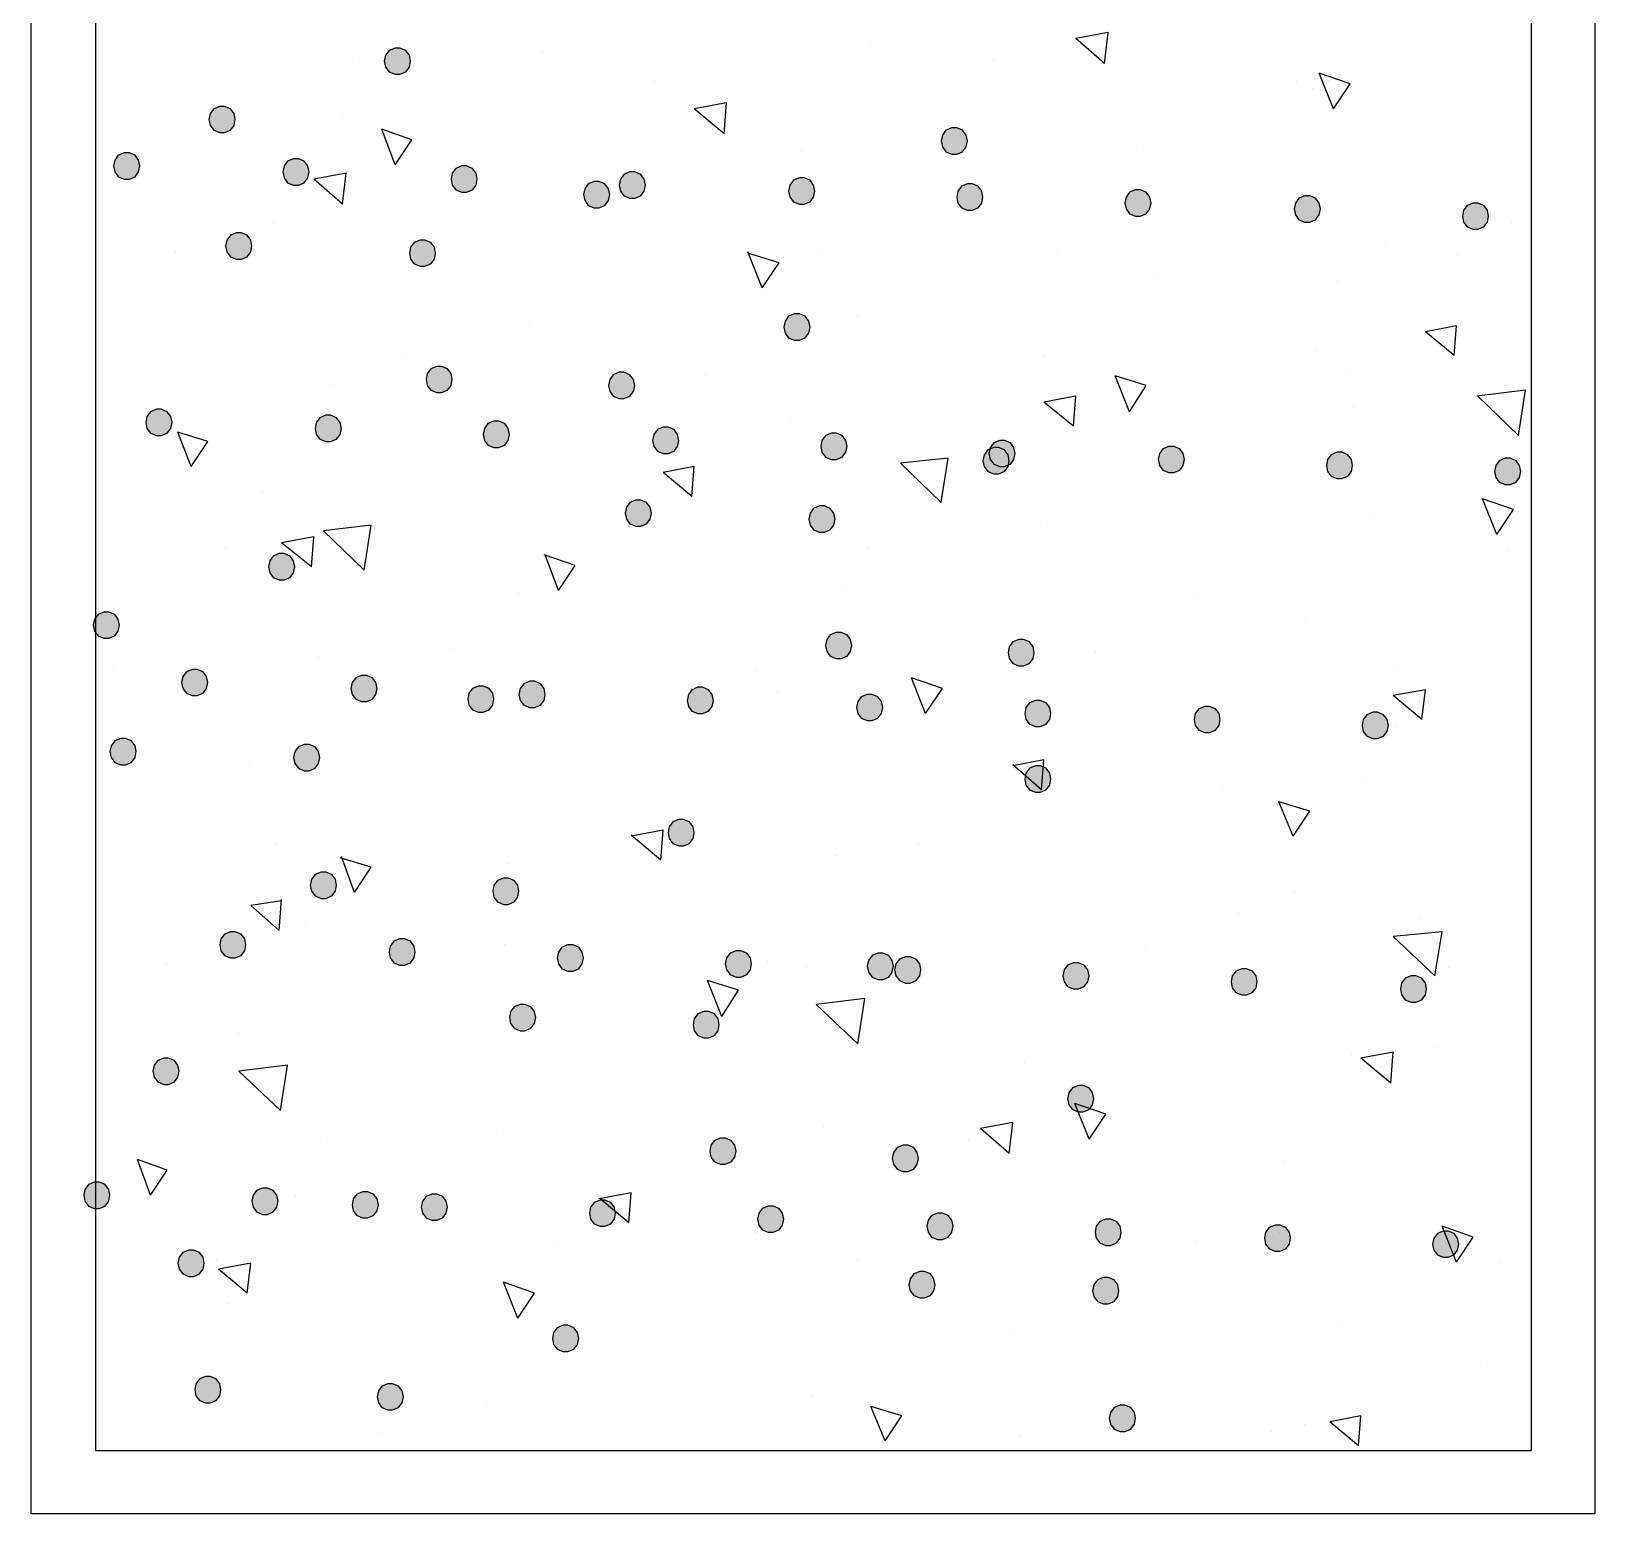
# Model space of a CAD drawing. Header units: millimetres. Extents: x 43 to 258, y 87 to 343.
# Drawn here: x 164.32 to 178.2, y 282.95 to 296.1 of the extents above; entities that cross this region are included whole.
import ezdxf

# ---------------------------------------------------------------- set-up
doc = ezdxf.new("R2010")
doc.units = ezdxf.units.MM
doc.header["$MEASUREMENT"] = 0
doc.layers.get('0').update_dxf_attribs({"linetype": 'CONTINUOUS'})

msp = doc.modelspace()

# ---------------------------------------------------------------- hatches: boundary and pattern name
at = {"true_color": 0x767676}
for points in [[(167.689, 295.836), (167.679, 295.889), (167.647, 295.931), (167.594, 295.952), (167.552, 295.952), (167.499, 295.931), (167.467, 295.889), (167.457, 295.836), (167.467, 295.783), (167.499, 295.741), (167.552, 295.719), (167.594, 295.719), (167.647, 295.741), (167.679, 295.783)], [(166.134, 295.317), (166.123, 295.37), (166.091, 295.413), (166.038, 295.434), (165.996, 295.434), (165.943, 295.413), (165.911, 295.37), (165.901, 295.317), (165.911, 295.264), (165.943, 295.222), (165.996, 295.201), (166.038, 295.201), (166.091, 295.222), (166.123, 295.264)], [(172.632, 295.127), (172.621, 295.18), (172.589, 295.222), (172.537, 295.243), (172.494, 295.243), (172.441, 295.222), (172.41, 295.18), (172.399, 295.127), (172.41, 295.074), (172.441, 295.032), (172.494, 295.01), (172.537, 295.01), (172.589, 295.032), (172.621, 295.074)], [(165.287, 294.905), (165.276, 294.957), (165.245, 295), (165.192, 295.021), (165.149, 295.021), (165.096, 295), (165.065, 294.957), (165.054, 294.905), (165.065, 294.852), (165.096, 294.809), (165.149, 294.788), (165.192, 294.788), (165.245, 294.809), (165.276, 294.852)], [(166.79, 294.852), (166.779, 294.905), (166.747, 294.947), (166.695, 294.968), (166.652, 294.968), (166.599, 294.947), (166.568, 294.905), (166.557, 294.852), (166.568, 294.799), (166.599, 294.756), (166.652, 294.735), (166.695, 294.735), (166.747, 294.756), (166.779, 294.799)], [(168.282, 294.788), (168.271, 294.841), (168.24, 294.883), (168.187, 294.905), (168.144, 294.905), (168.092, 294.883), (168.06, 294.841), (168.049, 294.788), (168.06, 294.735), (168.092, 294.693), (168.144, 294.672), (168.187, 294.672), (168.24, 294.693), (168.271, 294.735)], [(169.774, 294.735), (169.764, 294.788), (169.732, 294.83), (169.679, 294.852), (169.637, 294.852), (169.584, 294.83), (169.552, 294.788), (169.541, 294.735), (169.552, 294.682), (169.584, 294.64), (169.637, 294.619), (169.679, 294.619), (169.732, 294.64), (169.764, 294.682)], [(169.457, 294.651), (169.446, 294.703), (169.414, 294.746), (169.362, 294.767), (169.319, 294.767), (169.266, 294.746), (169.235, 294.703), (169.224, 294.651), (169.235, 294.598), (169.266, 294.555), (169.319, 294.534), (169.362, 294.534), (169.414, 294.555), (169.446, 294.598)], [(171.277, 294.682), (171.267, 294.735), (171.235, 294.778), (171.182, 294.799), (171.14, 294.799), (171.087, 294.778), (171.055, 294.735), (171.044, 294.682), (171.055, 294.629), (171.087, 294.587), (171.14, 294.566), (171.182, 294.566), (171.235, 294.587), (171.267, 294.629)], [(172.769, 294.629), (172.759, 294.682), (172.727, 294.725), (172.674, 294.746), (172.632, 294.746), (172.579, 294.725), (172.547, 294.682), (172.537, 294.629), (172.547, 294.576), (172.579, 294.534), (172.632, 294.513), (172.674, 294.513), (172.727, 294.534), (172.759, 294.576)], [(174.262, 294.576), (174.251, 294.629), (174.219, 294.672), (174.166, 294.693), (174.124, 294.693), (174.071, 294.672), (174.039, 294.629), (174.029, 294.576), (174.039, 294.524), (174.071, 294.481), (174.124, 294.46), (174.166, 294.46), (174.219, 294.481), (174.251, 294.524)], [(175.764, 294.524), (175.754, 294.576), (175.722, 294.619), (175.669, 294.64), (175.627, 294.64), (175.574, 294.619), (175.542, 294.576), (175.532, 294.524), (175.542, 294.471), (175.574, 294.428), (175.627, 294.407), (175.669, 294.407), (175.722, 294.428), (175.754, 294.471)], [(177.257, 294.46), (177.246, 294.513), (177.214, 294.555), (177.161, 294.576), (177.119, 294.576), (177.066, 294.555), (177.034, 294.513), (177.024, 294.46), (177.034, 294.407), (177.066, 294.365), (177.119, 294.344), (177.161, 294.344), (177.214, 294.365), (177.246, 294.407)], [(166.282, 294.195), (166.271, 294.248), (166.239, 294.291), (166.187, 294.312), (166.144, 294.312), (166.091, 294.291), (166.06, 294.248), (166.049, 294.195), (166.06, 294.143), (166.091, 294.1), (166.144, 294.079), (166.187, 294.079), (166.239, 294.1), (166.271, 294.143)], [(167.912, 294.132), (167.901, 294.185), (167.869, 294.227), (167.816, 294.248), (167.774, 294.248), (167.721, 294.227), (167.689, 294.185), (167.679, 294.132), (167.689, 294.079), (167.721, 294.037), (167.774, 294.016), (167.816, 294.016), (167.869, 294.037), (167.901, 294.079)], [(171.235, 293.476), (171.224, 293.529), (171.192, 293.571), (171.14, 293.592), (171.097, 293.592), (171.044, 293.571), (171.013, 293.529), (171.002, 293.476), (171.013, 293.423), (171.044, 293.381), (171.097, 293.359), (171.14, 293.359), (171.192, 293.381), (171.224, 293.423)], [(168.06, 293.01), (168.049, 293.063), (168.017, 293.105), (167.965, 293.127), (167.922, 293.127), (167.869, 293.105), (167.838, 293.063), (167.827, 293.01), (167.838, 292.957), (167.869, 292.915), (167.922, 292.894), (167.965, 292.894), (168.017, 292.915), (168.049, 292.957)], [(169.679, 292.957), (169.668, 293.01), (169.637, 293.052), (169.584, 293.074), (169.541, 293.074), (169.489, 293.052), (169.457, 293.01), (169.446, 292.957), (169.457, 292.904), (169.489, 292.862), (169.541, 292.841), (169.584, 292.841), (169.637, 292.862), (169.668, 292.904)], [(165.573, 292.629), (165.562, 292.682), (165.53, 292.724), (165.477, 292.746), (165.435, 292.746), (165.382, 292.724), (165.35, 292.682), (165.34, 292.629), (165.35, 292.576), (165.382, 292.534), (165.435, 292.513), (165.477, 292.513), (165.53, 292.534), (165.562, 292.576)], [(167.076, 292.576), (167.065, 292.629), (167.033, 292.671), (166.98, 292.693), (166.938, 292.693), (166.885, 292.671), (166.853, 292.629), (166.843, 292.576), (166.853, 292.523), (166.885, 292.481), (166.938, 292.46), (166.98, 292.46), (167.033, 292.481), (167.065, 292.523)], [(168.568, 292.523), (168.557, 292.576), (168.525, 292.619), (168.473, 292.64), (168.43, 292.64), (168.377, 292.619), (168.346, 292.576), (168.335, 292.523), (168.346, 292.47), (168.377, 292.428), (168.43, 292.407), (168.473, 292.407), (168.525, 292.428), (168.557, 292.47)], [(170.071, 292.47), (170.06, 292.523), (170.028, 292.566), (169.975, 292.587), (169.933, 292.587), (169.88, 292.566), (169.848, 292.523), (169.838, 292.47), (169.848, 292.417), (169.88, 292.375), (169.933, 292.354), (169.975, 292.354), (170.028, 292.375), (170.06, 292.417)], [(171.563, 292.417), (171.552, 292.47), (171.521, 292.513), (171.468, 292.534), (171.425, 292.534), (171.372, 292.513), (171.341, 292.47), (171.33, 292.417), (171.341, 292.365), (171.372, 292.322), (171.425, 292.301), (171.468, 292.301), (171.521, 292.322), (171.552, 292.365)], [(173.002, 292.29), (172.992, 292.343), (172.96, 292.386), (172.907, 292.407), (172.865, 292.407), (172.812, 292.386), (172.78, 292.343), (172.769, 292.29), (172.78, 292.238), (172.812, 292.195), (172.865, 292.174), (172.907, 292.174), (172.96, 292.195), (172.992, 292.238)], [(173.055, 292.354), (173.045, 292.407), (173.013, 292.449), (172.96, 292.47), (172.918, 292.47), (172.865, 292.449), (172.833, 292.407), (172.822, 292.354), (172.833, 292.301), (172.865, 292.259), (172.918, 292.238), (172.96, 292.238), (173.013, 292.259), (173.045, 292.301)], [(174.558, 292.301), (174.547, 292.354), (174.516, 292.396), (174.463, 292.417), (174.42, 292.417), (174.367, 292.396), (174.336, 292.354), (174.325, 292.301), (174.336, 292.248), (174.367, 292.206), (174.42, 292.185), (174.463, 292.185), (174.516, 292.206), (174.547, 292.248)], [(176.05, 292.248), (176.04, 292.301), (176.008, 292.343), (175.955, 292.365), (175.913, 292.365), (175.86, 292.343), (175.828, 292.301), (175.817, 292.248), (175.828, 292.195), (175.86, 292.153), (175.913, 292.132), (175.955, 292.132), (176.008, 292.153), (176.04, 292.195)], [(177.542, 292.195), (177.532, 292.248), (177.5, 292.29), (177.447, 292.312), (177.405, 292.312), (177.352, 292.29), (177.32, 292.248), (177.31, 292.195), (177.32, 292.142), (177.352, 292.1), (177.405, 292.079), (177.447, 292.079), (177.5, 292.1), (177.532, 292.142)], [(169.827, 291.825), (169.817, 291.878), (169.785, 291.92), (169.732, 291.941), (169.69, 291.941), (169.637, 291.92), (169.605, 291.878), (169.594, 291.825), (169.605, 291.772), (169.637, 291.73), (169.69, 291.708), (169.732, 291.708), (169.785, 291.73), (169.817, 291.772)], [(171.457, 291.772), (171.446, 291.825), (171.415, 291.867), (171.362, 291.888), (171.319, 291.888), (171.267, 291.867), (171.235, 291.825), (171.224, 291.772), (171.235, 291.719), (171.267, 291.677), (171.319, 291.655), (171.362, 291.655), (171.415, 291.677), (171.446, 291.719)], [(166.663, 291.349), (166.652, 291.401), (166.62, 291.444), (166.568, 291.465), (166.525, 291.465), (166.472, 291.444), (166.441, 291.401), (166.43, 291.349), (166.441, 291.296), (166.472, 291.253), (166.525, 291.232), (166.568, 291.232), (166.62, 291.253), (166.652, 291.296)], [(165.107, 290.83), (165.096, 290.883), (165.065, 290.925), (165.012, 290.946), (164.969, 290.946), (164.917, 290.925), (164.885, 290.883), (164.874, 290.83), (164.885, 290.777), (164.917, 290.735), (164.969, 290.714), (165.012, 290.714), (165.065, 290.735), (165.096, 290.777)], [(171.605, 290.65), (171.595, 290.703), (171.563, 290.745), (171.51, 290.766), (171.468, 290.766), (171.415, 290.745), (171.383, 290.703), (171.372, 290.65), (171.383, 290.597), (171.415, 290.555), (171.468, 290.534), (171.51, 290.534), (171.563, 290.555), (171.595, 290.597)], [(173.224, 290.587), (173.214, 290.639), (173.182, 290.682), (173.129, 290.703), (173.087, 290.703), (173.034, 290.682), (173.002, 290.639), (172.992, 290.587), (173.002, 290.534), (173.034, 290.491), (173.087, 290.47), (173.129, 290.47), (173.182, 290.491), (173.214, 290.534)], [(165.89, 290.322), (165.88, 290.375), (165.848, 290.417), (165.795, 290.438), (165.753, 290.438), (165.7, 290.417), (165.668, 290.375), (165.657, 290.322), (165.668, 290.269), (165.7, 290.227), (165.753, 290.206), (165.795, 290.206), (165.848, 290.227), (165.88, 290.269)], [(167.393, 290.269), (167.382, 290.322), (167.351, 290.364), (167.298, 290.385), (167.255, 290.385), (167.203, 290.364), (167.171, 290.322), (167.16, 290.269), (167.171, 290.216), (167.203, 290.174), (167.255, 290.153), (167.298, 290.153), (167.351, 290.174), (167.382, 290.216)], [(168.43, 290.174), (168.42, 290.227), (168.388, 290.269), (168.335, 290.29), (168.293, 290.29), (168.24, 290.269), (168.208, 290.227), (168.197, 290.174), (168.208, 290.121), (168.24, 290.079), (168.293, 290.057), (168.335, 290.057), (168.388, 290.079), (168.42, 290.121)], [(168.885, 290.216), (168.875, 290.269), (168.843, 290.311), (168.79, 290.333), (168.748, 290.333), (168.695, 290.311), (168.663, 290.269), (168.652, 290.216), (168.663, 290.163), (168.695, 290.121), (168.748, 290.1), (168.79, 290.1), (168.843, 290.121), (168.875, 290.163)], [(170.378, 290.163), (170.367, 290.216), (170.335, 290.258), (170.282, 290.28), (170.24, 290.28), (170.187, 290.258), (170.155, 290.216), (170.145, 290.163), (170.155, 290.11), (170.187, 290.068), (170.24, 290.047), (170.282, 290.047), (170.335, 290.068), (170.367, 290.11)], [(171.88, 290.1), (171.87, 290.153), (171.838, 290.195), (171.785, 290.216), (171.743, 290.216), (171.69, 290.195), (171.658, 290.153), (171.648, 290.1), (171.658, 290.047), (171.69, 290.004), (171.743, 289.983), (171.785, 289.983), (171.838, 290.004), (171.87, 290.047)], [(173.373, 290.047), (173.362, 290.1), (173.33, 290.142), (173.277, 290.163), (173.235, 290.163), (173.182, 290.142), (173.15, 290.1), (173.14, 290.047), (173.15, 289.994), (173.182, 289.952), (173.235, 289.93), (173.277, 289.93), (173.33, 289.952), (173.362, 289.994)], [(174.875, 289.994), (174.865, 290.047), (174.833, 290.089), (174.78, 290.11), (174.738, 290.11), (174.685, 290.089), (174.653, 290.047), (174.643, 289.994), (174.653, 289.941), (174.685, 289.899), (174.738, 289.877), (174.78, 289.877), (174.833, 289.899), (174.865, 289.941)], [(176.368, 289.941), (176.357, 289.994), (176.325, 290.036), (176.272, 290.057), (176.23, 290.057), (176.177, 290.036), (176.145, 289.994), (176.135, 289.941), (176.145, 289.888), (176.177, 289.846), (176.23, 289.825), (176.272, 289.825), (176.325, 289.846), (176.357, 289.888)], [(165.255, 289.708), (165.245, 289.761), (165.213, 289.803), (165.16, 289.825), (165.118, 289.825), (165.065, 289.803), (165.033, 289.761), (165.022, 289.708), (165.033, 289.655), (165.065, 289.613), (165.118, 289.592), (165.16, 289.592), (165.213, 289.613), (165.245, 289.655)], [(166.885, 289.655), (166.874, 289.708), (166.843, 289.75), (166.79, 289.772), (166.747, 289.772), (166.695, 289.75), (166.663, 289.708), (166.652, 289.655), (166.663, 289.602), (166.695, 289.56), (166.747, 289.539), (166.79, 289.539), (166.843, 289.56), (166.874, 289.602)], [(173.373, 289.465), (173.362, 289.518), (173.33, 289.56), (173.277, 289.581), (173.235, 289.581), (173.182, 289.56), (173.15, 289.518), (173.14, 289.465), (173.15, 289.412), (173.182, 289.369), (173.235, 289.348), (173.277, 289.348), (173.33, 289.369), (173.362, 289.412)], [(170.208, 288.988), (170.198, 289.041), (170.166, 289.084), (170.113, 289.105), (170.071, 289.105), (170.018, 289.084), (169.986, 289.041), (169.975, 288.988), (169.986, 288.936), (170.018, 288.893), (170.071, 288.872), (170.113, 288.872), (170.166, 288.893), (170.198, 288.936)], [(167.033, 288.523), (167.023, 288.576), (166.991, 288.618), (166.938, 288.639), (166.896, 288.639), (166.843, 288.618), (166.811, 288.576), (166.8, 288.523), (166.811, 288.47), (166.843, 288.428), (166.896, 288.406), (166.938, 288.406), (166.991, 288.428), (167.023, 288.47)], [(168.652, 288.47), (168.642, 288.523), (168.61, 288.565), (168.557, 288.586), (168.515, 288.586), (168.462, 288.565), (168.43, 288.523), (168.42, 288.47), (168.43, 288.417), (168.462, 288.375), (168.515, 288.353), (168.557, 288.353), (168.61, 288.375), (168.642, 288.417)], [(166.229, 287.994), (166.218, 288.047), (166.187, 288.089), (166.134, 288.11), (166.091, 288.11), (166.038, 288.089), (166.007, 288.047), (165.996, 287.994), (166.007, 287.941), (166.038, 287.898), (166.091, 287.877), (166.134, 287.877), (166.187, 287.898), (166.218, 287.941)], [(167.732, 287.93), (167.721, 287.983), (167.689, 288.025), (167.636, 288.047), (167.594, 288.047), (167.541, 288.025), (167.509, 287.983), (167.499, 287.93), (167.509, 287.877), (167.541, 287.835), (167.594, 287.814), (167.636, 287.814), (167.689, 287.835), (167.721, 287.877)], [(169.224, 287.877), (169.213, 287.93), (169.182, 287.972), (169.129, 287.994), (169.086, 287.994), (169.033, 287.972), (169.002, 287.93), (168.991, 287.877), (169.002, 287.824), (169.033, 287.782), (169.086, 287.761), (169.129, 287.761), (169.182, 287.782), (169.213, 287.824)], [(170.716, 287.824), (170.706, 287.877), (170.674, 287.92), (170.621, 287.941), (170.579, 287.941), (170.526, 287.92), (170.494, 287.877), (170.483, 287.824), (170.494, 287.771), (170.526, 287.729), (170.579, 287.708), (170.621, 287.708), (170.674, 287.729), (170.706, 287.771)], [(171.976, 287.803), (171.965, 287.856), (171.933, 287.898), (171.88, 287.92), (171.838, 287.92), (171.785, 287.898), (171.753, 287.856), (171.743, 287.803), (171.753, 287.75), (171.785, 287.708), (171.838, 287.687), (171.88, 287.687), (171.933, 287.708), (171.965, 287.75)], [(172.219, 287.771), (172.208, 287.824), (172.177, 287.867), (172.124, 287.888), (172.081, 287.888), (172.029, 287.867), (171.997, 287.824), (171.986, 287.771), (171.997, 287.718), (172.029, 287.676), (172.081, 287.655), (172.124, 287.655), (172.177, 287.676), (172.208, 287.718)], [(173.711, 287.718), (173.701, 287.771), (173.669, 287.814), (173.616, 287.835), (173.574, 287.835), (173.521, 287.814), (173.489, 287.771), (173.478, 287.718), (173.489, 287.666), (173.521, 287.623), (173.574, 287.602), (173.616, 287.602), (173.669, 287.623), (173.701, 287.666)], [(175.204, 287.666), (175.193, 287.718), (175.161, 287.761), (175.108, 287.782), (175.066, 287.782), (175.013, 287.761), (174.981, 287.718), (174.971, 287.666), (174.981, 287.613), (175.013, 287.57), (175.066, 287.549), (175.108, 287.549), (175.161, 287.57), (175.193, 287.613)], [(176.706, 287.602), (176.696, 287.655), (176.664, 287.697), (176.611, 287.718), (176.569, 287.718), (176.516, 287.697), (176.484, 287.655), (176.474, 287.602), (176.484, 287.549), (176.516, 287.507), (176.569, 287.486), (176.611, 287.486), (176.664, 287.507), (176.696, 287.549)], [(168.801, 287.348), (168.79, 287.401), (168.758, 287.443), (168.705, 287.464), (168.663, 287.464), (168.61, 287.443), (168.578, 287.401), (168.568, 287.348), (168.578, 287.295), (168.61, 287.253), (168.663, 287.232), (168.705, 287.232), (168.758, 287.253), (168.79, 287.295)], [(170.43, 287.285), (170.42, 287.337), (170.388, 287.38), (170.335, 287.401), (170.293, 287.401), (170.24, 287.38), (170.208, 287.337), (170.198, 287.285), (170.208, 287.232), (170.24, 287.189), (170.293, 287.168), (170.335, 287.168), (170.388, 287.189), (170.42, 287.232)], [(165.636, 286.872), (165.626, 286.925), (165.594, 286.967), (165.541, 286.988), (165.499, 286.988), (165.446, 286.967), (165.414, 286.925), (165.403, 286.872), (165.414, 286.819), (165.446, 286.777), (165.499, 286.755), (165.541, 286.755), (165.594, 286.777), (165.626, 286.819)], [(173.754, 286.628), (173.743, 286.681), (173.711, 286.724), (173.658, 286.745), (173.616, 286.745), (173.563, 286.724), (173.531, 286.681), (173.521, 286.628), (173.531, 286.575), (173.563, 286.533), (173.616, 286.512), (173.658, 286.512), (173.711, 286.533), (173.743, 286.575)], [(170.579, 286.163), (170.568, 286.216), (170.536, 286.258), (170.483, 286.279), (170.441, 286.279), (170.388, 286.258), (170.356, 286.216), (170.346, 286.163), (170.356, 286.11), (170.388, 286.067), (170.441, 286.046), (170.483, 286.046), (170.536, 286.067), (170.568, 286.11)], [(172.198, 286.099), (172.187, 286.152), (172.156, 286.194), (172.103, 286.216), (172.06, 286.216), (172.007, 286.194), (171.976, 286.152), (171.965, 286.099), (171.976, 286.046), (172.007, 286.004), (172.06, 285.983), (172.103, 285.983), (172.156, 286.004), (172.187, 286.046)], [(165.022, 285.771), (165.012, 285.824), (164.98, 285.866), (164.927, 285.888), (164.885, 285.888), (164.832, 285.866), (164.8, 285.824), (164.79, 285.771), (164.8, 285.718), (164.832, 285.676), (164.885, 285.655), (164.927, 285.655), (164.98, 285.676), (165.012, 285.718)], [(166.515, 285.718), (166.504, 285.771), (166.472, 285.813), (166.419, 285.835), (166.377, 285.835), (166.324, 285.813), (166.292, 285.771), (166.282, 285.718), (166.292, 285.665), (166.324, 285.623), (166.377, 285.602), (166.419, 285.602), (166.472, 285.623), (166.504, 285.665)], [(167.404, 285.686), (167.393, 285.739), (167.361, 285.782), (167.308, 285.803), (167.266, 285.803), (167.213, 285.782), (167.181, 285.739), (167.171, 285.686), (167.181, 285.634), (167.213, 285.591), (167.266, 285.57), (167.308, 285.57), (167.361, 285.591), (167.393, 285.634)], [(168.017, 285.665), (168.007, 285.718), (167.975, 285.761), (167.922, 285.782), (167.88, 285.782), (167.827, 285.761), (167.795, 285.718), (167.785, 285.665), (167.795, 285.612), (167.827, 285.57), (167.88, 285.549), (167.922, 285.549), (167.975, 285.57), (168.007, 285.612)], [(169.51, 285.612), (169.499, 285.665), (169.467, 285.708), (169.414, 285.729), (169.372, 285.729), (169.319, 285.708), (169.287, 285.665), (169.277, 285.612), (169.287, 285.559), (169.319, 285.517), (169.372, 285.496), (169.414, 285.496), (169.467, 285.517), (169.499, 285.559)], [(171.002, 285.559), (170.991, 285.612), (170.96, 285.655), (170.907, 285.676), (170.864, 285.676), (170.811, 285.655), (170.78, 285.612), (170.769, 285.559), (170.78, 285.507), (170.811, 285.464), (170.864, 285.443), (170.907, 285.443), (170.96, 285.464), (170.991, 285.507)], [(172.505, 285.496), (172.494, 285.549), (172.462, 285.591), (172.41, 285.612), (172.367, 285.612), (172.314, 285.591), (172.283, 285.549), (172.272, 285.496), (172.283, 285.443), (172.314, 285.401), (172.367, 285.38), (172.41, 285.38), (172.462, 285.401), (172.494, 285.443)], [(173.997, 285.443), (173.986, 285.496), (173.955, 285.538), (173.902, 285.559), (173.859, 285.559), (173.807, 285.538), (173.775, 285.496), (173.764, 285.443), (173.775, 285.39), (173.807, 285.348), (173.859, 285.327), (173.902, 285.327), (173.955, 285.348), (173.986, 285.39)], [(175.5, 285.39), (175.489, 285.443), (175.458, 285.485), (175.405, 285.507), (175.362, 285.507), (175.309, 285.485), (175.278, 285.443), (175.267, 285.39), (175.278, 285.337), (175.309, 285.295), (175.362, 285.274), (175.405, 285.274), (175.458, 285.295), (175.489, 285.337)], [(176.992, 285.337), (176.982, 285.39), (176.95, 285.432), (176.897, 285.454), (176.855, 285.454), (176.802, 285.432), (176.77, 285.39), (176.759, 285.337), (176.77, 285.284), (176.802, 285.242), (176.855, 285.221), (176.897, 285.221), (176.95, 285.242), (176.982, 285.284)], [(165.858, 285.168), (165.848, 285.221), (165.816, 285.263), (165.763, 285.284), (165.721, 285.284), (165.668, 285.263), (165.636, 285.221), (165.626, 285.168), (165.636, 285.115), (165.668, 285.073), (165.721, 285.051), (165.763, 285.051), (165.816, 285.073), (165.848, 285.115)], [(172.346, 284.977), (172.335, 285.03), (172.304, 285.073), (172.251, 285.094), (172.208, 285.094), (172.156, 285.073), (172.124, 285.03), (172.113, 284.977), (172.124, 284.924), (172.156, 284.882), (172.208, 284.861), (172.251, 284.861), (172.304, 284.882), (172.335, 284.924)], [(173.976, 284.924), (173.965, 284.977), (173.934, 285.02), (173.881, 285.041), (173.838, 285.041), (173.785, 285.02), (173.754, 284.977), (173.743, 284.924), (173.754, 284.872), (173.785, 284.829), (173.838, 284.808), (173.881, 284.808), (173.934, 284.829), (173.965, 284.872)], [(169.182, 284.501), (169.171, 284.554), (169.139, 284.596), (169.086, 284.618), (169.044, 284.618), (168.991, 284.596), (168.959, 284.554), (168.949, 284.501), (168.959, 284.448), (168.991, 284.406), (169.044, 284.385), (169.086, 284.385), (169.139, 284.406), (169.171, 284.448)], [(166.007, 284.046), (165.996, 284.099), (165.964, 284.141), (165.911, 284.162), (165.869, 284.162), (165.816, 284.141), (165.784, 284.099), (165.774, 284.046), (165.784, 283.993), (165.816, 283.951), (165.869, 283.93), (165.911, 283.93), (165.964, 283.951), (165.996, 283.993)], [(167.626, 283.983), (167.615, 284.035), (167.584, 284.078), (167.531, 284.099), (167.488, 284.099), (167.435, 284.078), (167.404, 284.035), (167.393, 283.983), (167.404, 283.93), (167.435, 283.887), (167.488, 283.866), (167.531, 283.866), (167.584, 283.887), (167.615, 283.93)], [(174.124, 283.792), (174.113, 283.845), (174.082, 283.887), (174.029, 283.908), (173.986, 283.908), (173.934, 283.887), (173.902, 283.845), (173.891, 283.792), (173.902, 283.739), (173.934, 283.697), (173.986, 283.676), (174.029, 283.676), (174.082, 283.697), (174.113, 283.739)]]:
    msp.add_hatch(color=0, dxfattribs=at).paths.add_polyline_path(points)

# ---------------------------------------------------------------- linework, layer by layer
at = {"color": 0, "linetype": 'Continuous', "lineweight": 25, "true_color": 0x95834a}
for p, q in [((164.324, 282.945), (164.324, 310.409)), ((164.895, 310.409), (164.895, 283.506))]:
    msp.add_line(p, q, dxfattribs=at)
at = {"color": 0, "linetype": 'Continuous', "lineweight": 25, "true_color": 0x767676}
for p, q in [((173.881, 296.09), (173.595, 296.037)), ((173.849, 295.815), (173.881, 296.09)), ((171.764, 295.984), (171.764, 295.984)), ((173.849, 295.815), (173.595, 296.037)), ((167.171, 295.857), (167.171, 295.857)), ((168.864, 295.91), (168.864, 295.91)), ((172.865, 295.846), (172.865, 295.846)), ((175.881, 295.413), (175.754, 295.73)), ((176.029, 295.635), (175.754, 295.73)), ((169.859, 295.667), (169.859, 295.667)), ((175.553, 295.656), (175.553, 295.656)), ((175.69, 295.592), (175.69, 295.592)), ((175.839, 295.667), (175.839, 295.667)), ((175.881, 295.413), (176.029, 295.635)), ((170.494, 295.465), (170.208, 295.413)), ((170.473, 295.19), (170.208, 295.413)), ((170.473, 295.19), (170.494, 295.465)), ((167.076, 295.36), (167.076, 295.36)), ((167.552, 294.915), (167.435, 295.233)), ((167.7, 295.137), (167.435, 295.233)), ((167.552, 294.915), (167.7, 295.137)), ((171.161, 295.042), (171.161, 295.042)), ((174.135, 295.074), (174.135, 295.074)), ((167.118, 294.841), (166.832, 294.788)), ((167.086, 294.566), (167.118, 294.841)), ((167.086, 294.566), (166.832, 294.788)), ((166.472, 294.407), (166.472, 294.407)), ((177.458, 294.407), (177.458, 294.407)), ((176.347, 294.217), (176.347, 294.217)), ((165.604, 294.143), (165.604, 294.143)), ((170.811, 293.825), (170.684, 294.143)), ((170.96, 294.047), (170.684, 294.132)), ((170.811, 293.825), (170.96, 294.047)), ((171.298, 294.132), (171.298, 294.132)), ((173.436, 294.143), (173.436, 294.143)), ((176.982, 294.111), (176.982, 294.111)), ((174.283, 293.941), (174.283, 293.941)), ((175.913, 293.889), (175.913, 293.889)), ((168.758, 293.518), (168.758, 293.518)), ((171.658, 293.582), (171.658, 293.582)), ((176.971, 293.486), (176.696, 293.433)), ((176.95, 293.222), (176.971, 293.486)), ((176.95, 293.222), (176.696, 293.433)), ((167.626, 293.232), (167.626, 293.232)), ((173.32, 293.222), (173.32, 293.222)), ((175.733, 293.264), (175.733, 293.264)), ((170.303, 293.052), (170.303, 293.052)), ((174.071, 292.724), (173.944, 293.042)), ((174.219, 292.957), (173.944, 293.042)), ((175.997, 293.042), (175.997, 293.042)), ((166.98, 292.957), (166.98, 292.957)), ((174.071, 292.724), (174.219, 292.957)), ((177.585, 292.915), (177.151, 292.862)), ((177.521, 292.513), (177.585, 292.915)), ((173.595, 292.862), (173.309, 292.809)), ((173.574, 292.597), (173.309, 292.809)), ((173.574, 292.597), (173.595, 292.862)), ((176.061, 292.767), (176.061, 292.767)), ((177.521, 292.513), (177.161, 292.862)), ((171.055, 292.64), (171.055, 292.64)), ((165.742, 292.238), (165.626, 292.544)), ((165.89, 292.46), (165.626, 292.544)), ((165.742, 292.238), (165.89, 292.46)), ((170.208, 292.238), (169.933, 292.185)), ((170.187, 291.973), (170.208, 292.238)), ((172.462, 292.312), (172.039, 292.269)), ((172.399, 291.92), (172.039, 292.269)), ((172.399, 291.92), (172.462, 292.312)), ((170.187, 291.973), (169.933, 292.185)), ((166.377, 292.005), (166.377, 292.005)), ((177.331, 291.634), (177.204, 291.952)), ((177.479, 291.857), (177.204, 291.952)), ((176.241, 291.814), (176.241, 291.814)), ((177.331, 291.634), (177.479, 291.857)), ((167.34, 291.719), (166.917, 291.666)), ((167.277, 291.317), (166.917, 291.666)), ((167.277, 291.317), (167.34, 291.719)), ((173.341, 291.74), (173.341, 291.74)), ((166.049, 291.518), (166.049, 291.518)), ((166.832, 291.613), (166.546, 291.56)), ((166.811, 291.349), (166.546, 291.56)), ((166.811, 291.349), (166.832, 291.613)), ((169.15, 291.359), (168.875, 291.454)), ((169.002, 291.137), (168.885, 291.454)), ((171.743, 291.507), (171.743, 291.507)), ((177.437, 291.497), (177.437, 291.497)), ((169.002, 291.137), (169.15, 291.359)), ((168.652, 291.116), (168.652, 291.116)), ((171.552, 291.19), (171.552, 291.19)), ((174.664, 291.105), (174.664, 291.105)), ((175.637, 290.872), (175.637, 290.872)), ((166.874, 290.555), (166.874, 290.555)), ((168.07, 290.618), (168.07, 290.618)), ((173.764, 290.597), (173.764, 290.597)), ((165.065, 290.438), (165.065, 290.438)), ((170.759, 290.428), (170.759, 290.428)), ((176.452, 290.417), (176.452, 290.417)), ((172.261, 290.047), (172.134, 290.364)), ((172.41, 290.269), (172.134, 290.364)), ((172.261, 290.047), (172.41, 290.269)), ((170.949, 290.237), (170.949, 290.237)), ((176.696, 290.258), (176.41, 290.206)), ((176.664, 289.994), (176.41, 290.206)), ((176.664, 289.994), (176.696, 290.258)), ((176.431, 289.93), (176.431, 289.93)), ((166.271, 289.613), (166.271, 289.613)), ((173.309, 289.634), (173.034, 289.581)), ((173.288, 289.369), (173.034, 289.592)), ((173.288, 289.369), (173.309, 289.634)), ((173.235, 289.348), (173.235, 289.348)), ((174.886, 289.401), (174.886, 289.401)), ((176.135, 289.422), (176.135, 289.422)), ((175.521, 288.957), (175.394, 289.264)), ((175.669, 289.179), (175.394, 289.264)), ((175.521, 288.957), (175.669, 289.179)), ((166.504, 288.893), (166.504, 288.893)), ((169.933, 289.01), (169.647, 288.957)), ((169.912, 288.745), (169.647, 288.967)), ((169.912, 288.745), (169.933, 289.01)), ((172.198, 288.883), (172.198, 288.883)), ((167.34, 288.682), (167.065, 288.766)), ((167.192, 288.459), (167.076, 288.777)), ((171.457, 288.787), (171.457, 288.787)), ((167.192, 288.459), (167.34, 288.682)), ((168.557, 288.713), (168.557, 288.713)), ((175.532, 288.47), (175.532, 288.47)), ((166.546, 288.385), (166.271, 288.343)), ((166.525, 288.121), (166.271, 288.343)), ((166.525, 288.121), (166.546, 288.396)), ((175.034, 288.279), (175.034, 288.279)), ((176.653, 288.226), (176.653, 288.226)), ((166.769, 288.163), (166.769, 288.163)), ((176.844, 288.11), (176.41, 288.068)), ((176.78, 287.718), (176.41, 288.068)), ((176.78, 287.718), (176.844, 288.11)), ((168.525, 287.994), (168.525, 287.994)), ((174.219, 287.983), (174.219, 287.983)), ((165.52, 287.824), (165.52, 287.824)), ((170.854, 287.845), (170.854, 287.845)), ((171.203, 287.803), (171.203, 287.803)), ((176.897, 287.793), (176.897, 287.793)), ((170.452, 287.359), (170.325, 287.676)), ((170.6, 287.591), (170.325, 287.676)), ((170.452, 287.359), (170.6, 287.591)), ((171.722, 287.517), (171.288, 287.464)), ((171.658, 287.115), (171.722, 287.517)), ((171.658, 287.115), (171.288, 287.464)), ((166.165, 287.21), (166.165, 287.21)), ((176.802, 287.094), (176.802, 287.094)), ((173.14, 286.946), (173.14, 286.946)), ((176.04, 287.02), (176.04, 287.02)), ((176.41, 287.041), (176.124, 286.988)), ((176.389, 286.766), (176.124, 286.988)), ((176.389, 286.766), (176.41, 287.041)), ((166.599, 286.925), (166.165, 286.872)), ((166.536, 286.523), (166.165, 286.872)), ((166.536, 286.523), (166.599, 286.925)), ((173.711, 286.269), (173.584, 286.586)), ((173.859, 286.491), (173.584, 286.586)), ((171.351, 286.385), (171.351, 286.385)), ((173.034, 286.417), (172.748, 286.364)), ((173.002, 286.142), (173.034, 286.417)), ((173.711, 286.269), (173.859, 286.491)), ((166.949, 286.279), (166.949, 286.279)), ((168.451, 286.321), (168.451, 286.321)), ((172.642, 286.269), (172.642, 286.269)), ((173.002, 286.142), (172.748, 286.364)), ((165.382, 285.771), (165.266, 286.089)), ((165.53, 285.993), (165.266, 286.089)), ((165.382, 285.771), (165.53, 285.993)), ((175.436, 286.067), (175.436, 286.067)), ((166.673, 285.761), (166.673, 285.761)), ((169.647, 285.792), (169.362, 285.739)), ((169.626, 285.528), (169.372, 285.739)), ((169.626, 285.528), (169.647, 285.792)), ((170.748, 285.443), (170.748, 285.443)), ((175.405, 285.443), (175.405, 285.443)), ((176.971, 285.178), (176.844, 285.496)), ((177.119, 285.401), (176.844, 285.496)), ((168.97, 285.369), (168.97, 285.369)), ((174.664, 285.358), (174.664, 285.358)), ((176.971, 285.178), (177.119, 285.401)), ((165.964, 285.2), (165.964, 285.2)), ((166.271, 285.168), (165.985, 285.115)), ((166.239, 284.903), (166.271, 285.168)), ((171.658, 285.189), (171.658, 285.189)), ((177.352, 285.178), (177.352, 285.178)), ((166.239, 284.903), (165.985, 285.115)), ((168.642, 284.681), (168.515, 284.999)), ((168.79, 284.903), (168.515, 284.999)), ((168.642, 284.681), (168.79, 284.903)), ((166.07, 284.808), (166.07, 284.808)), ((175.934, 284.618), (175.934, 284.618)), ((173.034, 284.543), (173.034, 284.543)), ((177.183, 284.258), (177.183, 284.258)), ((168.356, 283.919), (168.356, 283.919)), ((171.256, 283.993), (171.256, 283.993)), ((171.902, 283.591), (171.775, 283.898)), ((172.05, 283.813), (171.775, 283.898)), ((171.902, 283.591), (172.05, 283.813)), ((175.627, 283.739), (175.627, 283.739)), ((176.124, 283.813), (175.849, 283.76)), ((176.103, 283.549), (175.849, 283.76)), ((176.103, 283.549), (176.124, 283.813)), ((167.404, 283.654), (167.404, 283.654)), ((173.097, 283.644), (173.097, 283.644)), ((175.331, 283.676), (175.331, 283.676))]:
    msp.add_line(p, q, dxfattribs=at)
at = {"color": 0, "linetype": 'Continuous', "lineweight": 25, "true_color": 0x95834a}
for points in [[(178.199, 310.409), (178.199, 282.945), (164.895, 282.945), (164.324, 282.945)], [(164.895, 283.506), (177.638, 283.506), (177.638, 310.409)]]:
    msp.add_lwpolyline(points, dxfattribs=at)
at = {"color": 0, "linetype": 'Continuous', "lineweight": -2, "true_color": 0x767676}
for points in [[(167.689, 295.836), (167.679, 295.889), (167.647, 295.931), (167.594, 295.952), (167.552, 295.952), (167.499, 295.931), (167.467, 295.889), (167.457, 295.836), (167.467, 295.783), (167.499, 295.741), (167.552, 295.719), (167.594, 295.719), (167.647, 295.741), (167.679, 295.783)], [(166.134, 295.317), (166.123, 295.37), (166.091, 295.413), (166.038, 295.434), (165.996, 295.434), (165.943, 295.413), (165.911, 295.37), (165.901, 295.317), (165.911, 295.264), (165.943, 295.222), (165.996, 295.201), (166.038, 295.201), (166.091, 295.222), (166.123, 295.264)], [(172.632, 295.127), (172.621, 295.18), (172.589, 295.222), (172.537, 295.243), (172.494, 295.243), (172.441, 295.222), (172.41, 295.18), (172.399, 295.127), (172.41, 295.074), (172.441, 295.032), (172.494, 295.01), (172.537, 295.01), (172.589, 295.032), (172.621, 295.074)], [(165.287, 294.905), (165.276, 294.957), (165.245, 295), (165.192, 295.021), (165.149, 295.021), (165.096, 295), (165.065, 294.957), (165.054, 294.905), (165.065, 294.852), (165.096, 294.809), (165.149, 294.788), (165.192, 294.788), (165.245, 294.809), (165.276, 294.852)], [(166.79, 294.852), (166.779, 294.905), (166.747, 294.947), (166.695, 294.968), (166.652, 294.968), (166.599, 294.947), (166.568, 294.905), (166.557, 294.852), (166.568, 294.799), (166.599, 294.756), (166.652, 294.735), (166.695, 294.735), (166.747, 294.756), (166.779, 294.799)], [(168.282, 294.788), (168.271, 294.841), (168.24, 294.883), (168.187, 294.905), (168.144, 294.905), (168.092, 294.883), (168.06, 294.841), (168.049, 294.788), (168.06, 294.735), (168.092, 294.693), (168.144, 294.672), (168.187, 294.672), (168.24, 294.693), (168.271, 294.735)], [(169.774, 294.735), (169.764, 294.788), (169.732, 294.83), (169.679, 294.852), (169.637, 294.852), (169.584, 294.83), (169.552, 294.788), (169.541, 294.735), (169.552, 294.682), (169.584, 294.64), (169.637, 294.619), (169.679, 294.619), (169.732, 294.64), (169.764, 294.682)], [(169.457, 294.651), (169.446, 294.703), (169.414, 294.746), (169.362, 294.767), (169.319, 294.767), (169.266, 294.746), (169.235, 294.703), (169.224, 294.651), (169.235, 294.598), (169.266, 294.555), (169.319, 294.534), (169.362, 294.534), (169.414, 294.555), (169.446, 294.598)], [(171.277, 294.682), (171.267, 294.735), (171.235, 294.778), (171.182, 294.799), (171.14, 294.799), (171.087, 294.778), (171.055, 294.735), (171.044, 294.682), (171.055, 294.629), (171.087, 294.587), (171.14, 294.566), (171.182, 294.566), (171.235, 294.587), (171.267, 294.629)], [(172.769, 294.629), (172.759, 294.682), (172.727, 294.725), (172.674, 294.746), (172.632, 294.746), (172.579, 294.725), (172.547, 294.682), (172.537, 294.629), (172.547, 294.576), (172.579, 294.534), (172.632, 294.513), (172.674, 294.513), (172.727, 294.534), (172.759, 294.576)], [(174.262, 294.576), (174.251, 294.629), (174.219, 294.672), (174.166, 294.693), (174.124, 294.693), (174.071, 294.672), (174.039, 294.629), (174.029, 294.576), (174.039, 294.524), (174.071, 294.481), (174.124, 294.46), (174.166, 294.46), (174.219, 294.481), (174.251, 294.524)], [(175.764, 294.524), (175.754, 294.576), (175.722, 294.619), (175.669, 294.64), (175.627, 294.64), (175.574, 294.619), (175.542, 294.576), (175.532, 294.524), (175.542, 294.471), (175.574, 294.428), (175.627, 294.407), (175.669, 294.407), (175.722, 294.428), (175.754, 294.471)], [(177.257, 294.46), (177.246, 294.513), (177.214, 294.555), (177.161, 294.576), (177.119, 294.576), (177.066, 294.555), (177.034, 294.513), (177.024, 294.46), (177.034, 294.407), (177.066, 294.365), (177.119, 294.344), (177.161, 294.344), (177.214, 294.365), (177.246, 294.407)], [(166.282, 294.195), (166.271, 294.248), (166.239, 294.291), (166.187, 294.312), (166.144, 294.312), (166.091, 294.291), (166.06, 294.248), (166.049, 294.195), (166.06, 294.143), (166.091, 294.1), (166.144, 294.079), (166.187, 294.079), (166.239, 294.1), (166.271, 294.143)], [(167.912, 294.132), (167.901, 294.185), (167.869, 294.227), (167.816, 294.248), (167.774, 294.248), (167.721, 294.227), (167.689, 294.185), (167.679, 294.132), (167.689, 294.079), (167.721, 294.037), (167.774, 294.016), (167.816, 294.016), (167.869, 294.037), (167.901, 294.079)], [(171.235, 293.476), (171.224, 293.529), (171.192, 293.571), (171.14, 293.592), (171.097, 293.592), (171.044, 293.571), (171.013, 293.529), (171.002, 293.476), (171.013, 293.423), (171.044, 293.381), (171.097, 293.359), (171.14, 293.359), (171.192, 293.381), (171.224, 293.423)], [(168.06, 293.01), (168.049, 293.063), (168.017, 293.105), (167.965, 293.127), (167.922, 293.127), (167.869, 293.105), (167.838, 293.063), (167.827, 293.01), (167.838, 292.957), (167.869, 292.915), (167.922, 292.894), (167.965, 292.894), (168.017, 292.915), (168.049, 292.957)], [(169.679, 292.957), (169.668, 293.01), (169.637, 293.052), (169.584, 293.074), (169.541, 293.074), (169.489, 293.052), (169.457, 293.01), (169.446, 292.957), (169.457, 292.904), (169.489, 292.862), (169.541, 292.841), (169.584, 292.841), (169.637, 292.862), (169.668, 292.904)], [(165.573, 292.629), (165.562, 292.682), (165.53, 292.724), (165.477, 292.746), (165.435, 292.746), (165.382, 292.724), (165.35, 292.682), (165.34, 292.629), (165.35, 292.576), (165.382, 292.534), (165.435, 292.513), (165.477, 292.513), (165.53, 292.534), (165.562, 292.576)], [(167.076, 292.576), (167.065, 292.629), (167.033, 292.671), (166.98, 292.693), (166.938, 292.693), (166.885, 292.671), (166.853, 292.629), (166.843, 292.576), (166.853, 292.523), (166.885, 292.481), (166.938, 292.46), (166.98, 292.46), (167.033, 292.481), (167.065, 292.523)], [(168.568, 292.523), (168.557, 292.576), (168.525, 292.619), (168.473, 292.64), (168.43, 292.64), (168.377, 292.619), (168.346, 292.576), (168.335, 292.523), (168.346, 292.47), (168.377, 292.428), (168.43, 292.407), (168.473, 292.407), (168.525, 292.428), (168.557, 292.47)], [(170.071, 292.47), (170.06, 292.523), (170.028, 292.566), (169.975, 292.587), (169.933, 292.587), (169.88, 292.566), (169.848, 292.523), (169.838, 292.47), (169.848, 292.417), (169.88, 292.375), (169.933, 292.354), (169.975, 292.354), (170.028, 292.375), (170.06, 292.417)], [(171.563, 292.417), (171.552, 292.47), (171.521, 292.513), (171.468, 292.534), (171.425, 292.534), (171.372, 292.513), (171.341, 292.47), (171.33, 292.417), (171.341, 292.365), (171.372, 292.322), (171.425, 292.301), (171.468, 292.301), (171.521, 292.322), (171.552, 292.365)], [(173.002, 292.29), (172.992, 292.343), (172.96, 292.386), (172.907, 292.407), (172.865, 292.407), (172.812, 292.386), (172.78, 292.343), (172.769, 292.29), (172.78, 292.238), (172.812, 292.195), (172.865, 292.174), (172.907, 292.174), (172.96, 292.195), (172.992, 292.238)], [(173.055, 292.354), (173.045, 292.407), (173.013, 292.449), (172.96, 292.47), (172.918, 292.47), (172.865, 292.449), (172.833, 292.407), (172.822, 292.354), (172.833, 292.301), (172.865, 292.259), (172.918, 292.238), (172.96, 292.238), (173.013, 292.259), (173.045, 292.301)], [(174.558, 292.301), (174.547, 292.354), (174.516, 292.396), (174.463, 292.417), (174.42, 292.417), (174.367, 292.396), (174.336, 292.354), (174.325, 292.301), (174.336, 292.248), (174.367, 292.206), (174.42, 292.185), (174.463, 292.185), (174.516, 292.206), (174.547, 292.248)], [(176.05, 292.248), (176.04, 292.301), (176.008, 292.343), (175.955, 292.365), (175.913, 292.365), (175.86, 292.343), (175.828, 292.301), (175.817, 292.248), (175.828, 292.195), (175.86, 292.153), (175.913, 292.132), (175.955, 292.132), (176.008, 292.153), (176.04, 292.195)], [(177.542, 292.195), (177.532, 292.248), (177.5, 292.29), (177.447, 292.312), (177.405, 292.312), (177.352, 292.29), (177.32, 292.248), (177.31, 292.195), (177.32, 292.142), (177.352, 292.1), (177.405, 292.079), (177.447, 292.079), (177.5, 292.1), (177.532, 292.142)], [(169.827, 291.825), (169.817, 291.878), (169.785, 291.92), (169.732, 291.941), (169.69, 291.941), (169.637, 291.92), (169.605, 291.878), (169.594, 291.825), (169.605, 291.772), (169.637, 291.73), (169.69, 291.708), (169.732, 291.708), (169.785, 291.73), (169.817, 291.772)], [(171.457, 291.772), (171.446, 291.825), (171.415, 291.867), (171.362, 291.888), (171.319, 291.888), (171.267, 291.867), (171.235, 291.825), (171.224, 291.772), (171.235, 291.719), (171.267, 291.677), (171.319, 291.655), (171.362, 291.655), (171.415, 291.677), (171.446, 291.719)], [(166.663, 291.349), (166.652, 291.401), (166.62, 291.444), (166.568, 291.465), (166.525, 291.465), (166.472, 291.444), (166.441, 291.401), (166.43, 291.349), (166.441, 291.296), (166.472, 291.253), (166.525, 291.232), (166.568, 291.232), (166.62, 291.253), (166.652, 291.296)], [(165.107, 290.83), (165.096, 290.883), (165.065, 290.925), (165.012, 290.946), (164.969, 290.946), (164.917, 290.925), (164.885, 290.883), (164.874, 290.83), (164.885, 290.777), (164.917, 290.735), (164.969, 290.714), (165.012, 290.714), (165.065, 290.735), (165.096, 290.777)], [(171.605, 290.65), (171.595, 290.703), (171.563, 290.745), (171.51, 290.766), (171.468, 290.766), (171.415, 290.745), (171.383, 290.703), (171.372, 290.65), (171.383, 290.597), (171.415, 290.555), (171.468, 290.534), (171.51, 290.534), (171.563, 290.555), (171.595, 290.597)], [(173.224, 290.587), (173.214, 290.639), (173.182, 290.682), (173.129, 290.703), (173.087, 290.703), (173.034, 290.682), (173.002, 290.639), (172.992, 290.587), (173.002, 290.534), (173.034, 290.491), (173.087, 290.47), (173.129, 290.47), (173.182, 290.491), (173.214, 290.534)], [(165.89, 290.322), (165.88, 290.375), (165.848, 290.417), (165.795, 290.438), (165.753, 290.438), (165.7, 290.417), (165.668, 290.375), (165.657, 290.322), (165.668, 290.269), (165.7, 290.227), (165.753, 290.206), (165.795, 290.206), (165.848, 290.227), (165.88, 290.269)], [(167.393, 290.269), (167.382, 290.322), (167.351, 290.364), (167.298, 290.385), (167.255, 290.385), (167.203, 290.364), (167.171, 290.322), (167.16, 290.269), (167.171, 290.216), (167.203, 290.174), (167.255, 290.153), (167.298, 290.153), (167.351, 290.174), (167.382, 290.216)], [(168.43, 290.174), (168.42, 290.227), (168.388, 290.269), (168.335, 290.29), (168.293, 290.29), (168.24, 290.269), (168.208, 290.227), (168.197, 290.174), (168.208, 290.121), (168.24, 290.079), (168.293, 290.057), (168.335, 290.057), (168.388, 290.079), (168.42, 290.121)], [(168.885, 290.216), (168.875, 290.269), (168.843, 290.311), (168.79, 290.333), (168.748, 290.333), (168.695, 290.311), (168.663, 290.269), (168.652, 290.216), (168.663, 290.163), (168.695, 290.121), (168.748, 290.1), (168.79, 290.1), (168.843, 290.121), (168.875, 290.163)], [(170.378, 290.163), (170.367, 290.216), (170.335, 290.258), (170.282, 290.28), (170.24, 290.28), (170.187, 290.258), (170.155, 290.216), (170.145, 290.163), (170.155, 290.11), (170.187, 290.068), (170.24, 290.047), (170.282, 290.047), (170.335, 290.068), (170.367, 290.11)], [(171.88, 290.1), (171.87, 290.153), (171.838, 290.195), (171.785, 290.216), (171.743, 290.216), (171.69, 290.195), (171.658, 290.153), (171.648, 290.1), (171.658, 290.047), (171.69, 290.004), (171.743, 289.983), (171.785, 289.983), (171.838, 290.004), (171.87, 290.047)], [(173.373, 290.047), (173.362, 290.1), (173.33, 290.142), (173.277, 290.163), (173.235, 290.163), (173.182, 290.142), (173.15, 290.1), (173.14, 290.047), (173.15, 289.994), (173.182, 289.952), (173.235, 289.93), (173.277, 289.93), (173.33, 289.952), (173.362, 289.994)], [(174.875, 289.994), (174.865, 290.047), (174.833, 290.089), (174.78, 290.11), (174.738, 290.11), (174.685, 290.089), (174.653, 290.047), (174.643, 289.994), (174.653, 289.941), (174.685, 289.899), (174.738, 289.877), (174.78, 289.877), (174.833, 289.899), (174.865, 289.941)], [(176.368, 289.941), (176.357, 289.994), (176.325, 290.036), (176.272, 290.057), (176.23, 290.057), (176.177, 290.036), (176.145, 289.994), (176.135, 289.941), (176.145, 289.888), (176.177, 289.846), (176.23, 289.825), (176.272, 289.825), (176.325, 289.846), (176.357, 289.888)], [(165.255, 289.708), (165.245, 289.761), (165.213, 289.803), (165.16, 289.825), (165.118, 289.825), (165.065, 289.803), (165.033, 289.761), (165.022, 289.708), (165.033, 289.655), (165.065, 289.613), (165.118, 289.592), (165.16, 289.592), (165.213, 289.613), (165.245, 289.655)], [(166.885, 289.655), (166.874, 289.708), (166.843, 289.75), (166.79, 289.772), (166.747, 289.772), (166.695, 289.75), (166.663, 289.708), (166.652, 289.655), (166.663, 289.602), (166.695, 289.56), (166.747, 289.539), (166.79, 289.539), (166.843, 289.56), (166.874, 289.602)], [(173.373, 289.465), (173.362, 289.518), (173.33, 289.56), (173.277, 289.581), (173.235, 289.581), (173.182, 289.56), (173.15, 289.518), (173.14, 289.465), (173.15, 289.412), (173.182, 289.369), (173.235, 289.348), (173.277, 289.348), (173.33, 289.369), (173.362, 289.412)], [(170.208, 288.988), (170.198, 289.041), (170.166, 289.084), (170.113, 289.105), (170.071, 289.105), (170.018, 289.084), (169.986, 289.041), (169.975, 288.988), (169.986, 288.936), (170.018, 288.893), (170.071, 288.872), (170.113, 288.872), (170.166, 288.893), (170.198, 288.936)], [(167.033, 288.523), (167.023, 288.576), (166.991, 288.618), (166.938, 288.639), (166.896, 288.639), (166.843, 288.618), (166.811, 288.576), (166.8, 288.523), (166.811, 288.47), (166.843, 288.428), (166.896, 288.406), (166.938, 288.406), (166.991, 288.428), (167.023, 288.47)], [(168.652, 288.47), (168.642, 288.523), (168.61, 288.565), (168.557, 288.586), (168.515, 288.586), (168.462, 288.565), (168.43, 288.523), (168.42, 288.47), (168.43, 288.417), (168.462, 288.375), (168.515, 288.353), (168.557, 288.353), (168.61, 288.375), (168.642, 288.417)], [(166.229, 287.994), (166.218, 288.047), (166.187, 288.089), (166.134, 288.11), (166.091, 288.11), (166.038, 288.089), (166.007, 288.047), (165.996, 287.994), (166.007, 287.941), (166.038, 287.898), (166.091, 287.877), (166.134, 287.877), (166.187, 287.898), (166.218, 287.941)], [(167.732, 287.93), (167.721, 287.983), (167.689, 288.025), (167.636, 288.047), (167.594, 288.047), (167.541, 288.025), (167.509, 287.983), (167.499, 287.93), (167.509, 287.877), (167.541, 287.835), (167.594, 287.814), (167.636, 287.814), (167.689, 287.835), (167.721, 287.877)], [(169.224, 287.877), (169.213, 287.93), (169.182, 287.972), (169.129, 287.994), (169.086, 287.994), (169.033, 287.972), (169.002, 287.93), (168.991, 287.877), (169.002, 287.824), (169.033, 287.782), (169.086, 287.761), (169.129, 287.761), (169.182, 287.782), (169.213, 287.824)], [(170.716, 287.824), (170.706, 287.877), (170.674, 287.92), (170.621, 287.941), (170.579, 287.941), (170.526, 287.92), (170.494, 287.877), (170.483, 287.824), (170.494, 287.771), (170.526, 287.729), (170.579, 287.708), (170.621, 287.708), (170.674, 287.729), (170.706, 287.771)], [(171.976, 287.803), (171.965, 287.856), (171.933, 287.898), (171.88, 287.92), (171.838, 287.92), (171.785, 287.898), (171.753, 287.856), (171.743, 287.803), (171.753, 287.75), (171.785, 287.708), (171.838, 287.687), (171.88, 287.687), (171.933, 287.708), (171.965, 287.75)], [(172.219, 287.771), (172.208, 287.824), (172.177, 287.867), (172.124, 287.888), (172.081, 287.888), (172.029, 287.867), (171.997, 287.824), (171.986, 287.771), (171.997, 287.718), (172.029, 287.676), (172.081, 287.655), (172.124, 287.655), (172.177, 287.676), (172.208, 287.718)], [(173.711, 287.718), (173.701, 287.771), (173.669, 287.814), (173.616, 287.835), (173.574, 287.835), (173.521, 287.814), (173.489, 287.771), (173.478, 287.718), (173.489, 287.666), (173.521, 287.623), (173.574, 287.602), (173.616, 287.602), (173.669, 287.623), (173.701, 287.666)], [(175.204, 287.666), (175.193, 287.718), (175.161, 287.761), (175.108, 287.782), (175.066, 287.782), (175.013, 287.761), (174.981, 287.718), (174.971, 287.666), (174.981, 287.613), (175.013, 287.57), (175.066, 287.549), (175.108, 287.549), (175.161, 287.57), (175.193, 287.613)], [(176.706, 287.602), (176.696, 287.655), (176.664, 287.697), (176.611, 287.718), (176.569, 287.718), (176.516, 287.697), (176.484, 287.655), (176.474, 287.602), (176.484, 287.549), (176.516, 287.507), (176.569, 287.486), (176.611, 287.486), (176.664, 287.507), (176.696, 287.549)], [(168.801, 287.348), (168.79, 287.401), (168.758, 287.443), (168.705, 287.464), (168.663, 287.464), (168.61, 287.443), (168.578, 287.401), (168.568, 287.348), (168.578, 287.295), (168.61, 287.253), (168.663, 287.232), (168.705, 287.232), (168.758, 287.253), (168.79, 287.295)], [(170.43, 287.285), (170.42, 287.337), (170.388, 287.38), (170.335, 287.401), (170.293, 287.401), (170.24, 287.38), (170.208, 287.337), (170.198, 287.285), (170.208, 287.232), (170.24, 287.189), (170.293, 287.168), (170.335, 287.168), (170.388, 287.189), (170.42, 287.232)], [(165.636, 286.872), (165.626, 286.925), (165.594, 286.967), (165.541, 286.988), (165.499, 286.988), (165.446, 286.967), (165.414, 286.925), (165.403, 286.872), (165.414, 286.819), (165.446, 286.777), (165.499, 286.755), (165.541, 286.755), (165.594, 286.777), (165.626, 286.819)], [(173.754, 286.628), (173.743, 286.681), (173.711, 286.724), (173.658, 286.745), (173.616, 286.745), (173.563, 286.724), (173.531, 286.681), (173.521, 286.628), (173.531, 286.575), (173.563, 286.533), (173.616, 286.512), (173.658, 286.512), (173.711, 286.533), (173.743, 286.575)], [(170.579, 286.163), (170.568, 286.216), (170.536, 286.258), (170.483, 286.279), (170.441, 286.279), (170.388, 286.258), (170.356, 286.216), (170.346, 286.163), (170.356, 286.11), (170.388, 286.067), (170.441, 286.046), (170.483, 286.046), (170.536, 286.067), (170.568, 286.11)], [(172.198, 286.099), (172.187, 286.152), (172.156, 286.194), (172.103, 286.216), (172.06, 286.216), (172.007, 286.194), (171.976, 286.152), (171.965, 286.099), (171.976, 286.046), (172.007, 286.004), (172.06, 285.983), (172.103, 285.983), (172.156, 286.004), (172.187, 286.046)], [(165.022, 285.771), (165.012, 285.824), (164.98, 285.866), (164.927, 285.888), (164.885, 285.888), (164.832, 285.866), (164.8, 285.824), (164.79, 285.771), (164.8, 285.718), (164.832, 285.676), (164.885, 285.655), (164.927, 285.655), (164.98, 285.676), (165.012, 285.718)], [(166.515, 285.718), (166.504, 285.771), (166.472, 285.813), (166.419, 285.835), (166.377, 285.835), (166.324, 285.813), (166.292, 285.771), (166.282, 285.718), (166.292, 285.665), (166.324, 285.623), (166.377, 285.602), (166.419, 285.602), (166.472, 285.623), (166.504, 285.665)], [(167.404, 285.686), (167.393, 285.739), (167.361, 285.782), (167.308, 285.803), (167.266, 285.803), (167.213, 285.782), (167.181, 285.739), (167.171, 285.686), (167.181, 285.634), (167.213, 285.591), (167.266, 285.57), (167.308, 285.57), (167.361, 285.591), (167.393, 285.634)], [(168.017, 285.665), (168.007, 285.718), (167.975, 285.761), (167.922, 285.782), (167.88, 285.782), (167.827, 285.761), (167.795, 285.718), (167.785, 285.665), (167.795, 285.612), (167.827, 285.57), (167.88, 285.549), (167.922, 285.549), (167.975, 285.57), (168.007, 285.612)], [(169.51, 285.612), (169.499, 285.665), (169.467, 285.708), (169.414, 285.729), (169.372, 285.729), (169.319, 285.708), (169.287, 285.665), (169.277, 285.612), (169.287, 285.559), (169.319, 285.517), (169.372, 285.496), (169.414, 285.496), (169.467, 285.517), (169.499, 285.559)], [(171.002, 285.559), (170.991, 285.612), (170.96, 285.655), (170.907, 285.676), (170.864, 285.676), (170.811, 285.655), (170.78, 285.612), (170.769, 285.559), (170.78, 285.507), (170.811, 285.464), (170.864, 285.443), (170.907, 285.443), (170.96, 285.464), (170.991, 285.507)], [(172.505, 285.496), (172.494, 285.549), (172.462, 285.591), (172.41, 285.612), (172.367, 285.612), (172.314, 285.591), (172.283, 285.549), (172.272, 285.496), (172.283, 285.443), (172.314, 285.401), (172.367, 285.38), (172.41, 285.38), (172.462, 285.401), (172.494, 285.443)], [(173.997, 285.443), (173.986, 285.496), (173.955, 285.538), (173.902, 285.559), (173.859, 285.559), (173.807, 285.538), (173.775, 285.496), (173.764, 285.443), (173.775, 285.39), (173.807, 285.348), (173.859, 285.327), (173.902, 285.327), (173.955, 285.348), (173.986, 285.39)], [(175.5, 285.39), (175.489, 285.443), (175.458, 285.485), (175.405, 285.507), (175.362, 285.507), (175.309, 285.485), (175.278, 285.443), (175.267, 285.39), (175.278, 285.337), (175.309, 285.295), (175.362, 285.274), (175.405, 285.274), (175.458, 285.295), (175.489, 285.337)], [(176.992, 285.337), (176.982, 285.39), (176.95, 285.432), (176.897, 285.454), (176.855, 285.454), (176.802, 285.432), (176.77, 285.39), (176.759, 285.337), (176.77, 285.284), (176.802, 285.242), (176.855, 285.221), (176.897, 285.221), (176.95, 285.242), (176.982, 285.284)], [(165.858, 285.168), (165.848, 285.221), (165.816, 285.263), (165.763, 285.284), (165.721, 285.284), (165.668, 285.263), (165.636, 285.221), (165.626, 285.168), (165.636, 285.115), (165.668, 285.073), (165.721, 285.051), (165.763, 285.051), (165.816, 285.073), (165.848, 285.115)], [(172.346, 284.977), (172.335, 285.03), (172.304, 285.073), (172.251, 285.094), (172.208, 285.094), (172.156, 285.073), (172.124, 285.03), (172.113, 284.977), (172.124, 284.924), (172.156, 284.882), (172.208, 284.861), (172.251, 284.861), (172.304, 284.882), (172.335, 284.924)], [(173.976, 284.924), (173.965, 284.977), (173.934, 285.02), (173.881, 285.041), (173.838, 285.041), (173.785, 285.02), (173.754, 284.977), (173.743, 284.924), (173.754, 284.872), (173.785, 284.829), (173.838, 284.808), (173.881, 284.808), (173.934, 284.829), (173.965, 284.872)], [(169.182, 284.501), (169.171, 284.554), (169.139, 284.596), (169.086, 284.618), (169.044, 284.618), (168.991, 284.596), (168.959, 284.554), (168.949, 284.501), (168.959, 284.448), (168.991, 284.406), (169.044, 284.385), (169.086, 284.385), (169.139, 284.406), (169.171, 284.448)], [(166.007, 284.046), (165.996, 284.099), (165.964, 284.141), (165.911, 284.162), (165.869, 284.162), (165.816, 284.141), (165.784, 284.099), (165.774, 284.046), (165.784, 283.993), (165.816, 283.951), (165.869, 283.93), (165.911, 283.93), (165.964, 283.951), (165.996, 283.993)], [(167.626, 283.983), (167.615, 284.035), (167.584, 284.078), (167.531, 284.099), (167.488, 284.099), (167.435, 284.078), (167.404, 284.035), (167.393, 283.983), (167.404, 283.93), (167.435, 283.887), (167.488, 283.866), (167.531, 283.866), (167.584, 283.887), (167.615, 283.93)], [(174.124, 283.792), (174.113, 283.845), (174.082, 283.887), (174.029, 283.908), (173.986, 283.908), (173.934, 283.887), (173.902, 283.845), (173.891, 283.792), (173.902, 283.739), (173.934, 283.697), (173.986, 283.676), (174.029, 283.676), (174.082, 283.697), (174.113, 283.739)]]:
    msp.add_lwpolyline(points, close=True, dxfattribs=at)

doc.saveas('drawing.dxf')
